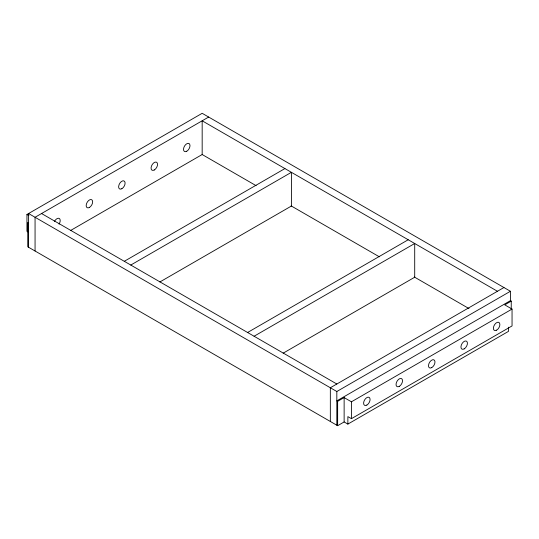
<?xml version="1.0" encoding="UTF-8"?>
<svg xmlns="http://www.w3.org/2000/svg" width="539" height="539" viewBox="0 0 539 539"><rect width="100%" height="100%" fill="white"/><g stroke="black" fill="none" stroke-linecap="round" stroke-linejoin="round"><path stroke-width="0.81" d="M28.378 232.154L26.95 231.332L26.95 214.468L202.172 113.305L510.426 291.276L510.426 301.146M208.66 117.051L35.062 217.278L35.062 250.999M70.656 230.449L202.125 154.552M124.293 261.3L284.915 168.572M130.782 265.053L291.404 172.318L291.404 206.039L159.854 281.985M247.596 332.489L408.218 239.761M254.085 336.242L414.707 243.507L414.707 277.228L283.157 353.173M503.938 287.53L330.34 387.757L330.34 421.478M28.574 247.253L28.574 213.532L336.828 391.503L510.426 291.276M511.241 309.514L511.241 301.112L510.426 300.647L336.828 400.868L337.643 401.339L344.131 397.593L351.435 401.804L512.05 309.076L512.05 325.933L351.435 418.668L347.864 416.607L347.864 424.099L344.131 421.949L337.643 425.695L27.759 246.788L27.759 222.432L28.574 222.897M511.241 301.112L504.747 304.858L512.05 309.076M347.864 424.099L508.479 331.37L508.479 327.207M497.45 291.276L202.172 120.803L202.172 154.525L256.119 185.672M291.121 205.878L379.335 256.807M414.336 277.012L469.011 308.584M41.55 213.532L336.828 384.011M26.95 214.468L28.944 215.62M351.435 401.804L351.435 418.668M344.131 397.593L344.131 421.949M337.643 401.339L337.643 425.695M336.828 391.503L336.828 425.224M54.473 221.468A4.588 2.648 -60 0 1 59.256 218.457A4.588 2.648 -60 0 1 59.047 224.103M431.739 367.618A4.588 2.648 -60 0 0 434.549 360.375A4.588 2.648 -60 0 0 428.929 363.623A4.588 2.648 -60 0 0 431.739 367.618M464.187 348.881A4.588 2.648 -60 0 0 466.996 341.645A4.588 2.648 -60 0 0 461.377 344.886A4.588 2.648 -60 0 0 464.187 348.881M496.635 330.151A4.588 2.648 -60 0 0 499.444 322.908A4.588 2.648 -60 0 0 493.825 326.156A4.588 2.648 -60 0 0 496.635 330.151M399.291 386.355A4.588 2.648 -60 0 0 402.101 379.112A4.588 2.648 -60 0 0 396.482 382.353A4.588 2.648 -60 0 0 399.291 386.355M366.843 405.085A4.588 2.648 -60 0 0 369.653 397.843A4.588 2.648 -60 0 0 364.034 401.09A4.588 2.648 -60 0 0 366.843 405.085M121.861 188.711A4.588 2.648 -60 0 0 124.671 181.468A4.588 2.648 -60 0 0 119.052 184.715A4.588 2.648 -60 0 0 121.861 188.711M89.413 207.448A4.588 2.648 -60 0 0 92.223 200.205A4.588 2.648 -60 0 0 86.604 203.446A4.588 2.648 -60 0 0 89.413 207.448M154.309 169.974A4.588 2.648 -60 0 0 157.118 162.738A4.588 2.648 -60 0 0 151.499 165.978A4.588 2.648 -60 0 0 154.309 169.974M186.757 151.243A4.588 2.648 -60 0 0 189.566 144.001A4.588 2.648 -60 0 0 183.947 147.248A4.588 2.648 -60 0 0 186.757 151.243"/></g></svg>
